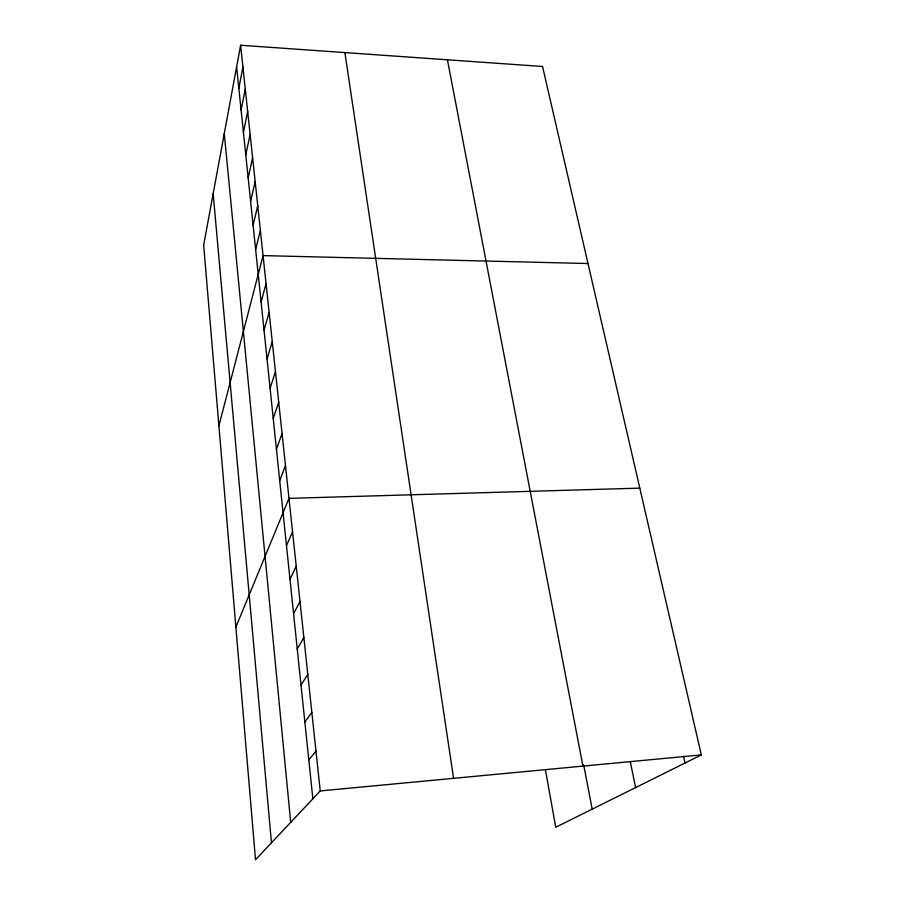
<?xml version="1.0" encoding="UTF-8"?>
<svg xmlns="http://www.w3.org/2000/svg" width="905" height="905" viewBox="0 0 905 905"><rect width="100%" height="100%" fill="white"/><g stroke="black" fill="none" stroke-linecap="round" stroke-linejoin="round"><path stroke-width="1.36" d="M240.606 45.25L203.659 245.097L255.504 859.75L320.234 790.936L701.341 754.917L542.548 66.484L240.606 45.25L320.234 790.936M238.841 88.317L242.925 66.936M241.103 110.105L245.278 89.007M243.422 132.3L247.676 111.496M245.775 154.891L250.131 134.393M248.174 177.9L252.619 157.73M250.606 201.34L255.153 181.509M253.095 225.209L257.744 205.729M255.629 249.542L260.38 230.436M218.897 425.848L263.072 255.606L588.001 263.536M261.093 301.942L266.07 283.672M264.034 330.133L269.124 312.338M267.032 358.934L272.258 341.638M270.097 388.369L275.459 371.582M273.231 418.438L278.729 402.216M276.432 449.185L282.066 433.529M279.702 480.612L285.494 465.577M235.877 627.086L288.989 498.361L639.812 488.134M286.478 545.636L292.575 531.914M289.985 579.279L296.252 566.27M293.571 613.714L300.007 601.463M297.247 648.976L303.854 637.505M301.003 685.074L307.802 674.44M304.861 722.054L311.84 712.303M308.809 759.94L315.992 751.116M701.341 754.917L555.749 827.249L545.523 770.302M683.513 756.241L685.04 763.017M630.253 761.591L635.638 787.554M583.68 764.906L592.187 809.149M447.421 59.798L582.933 766.105M344.862 52.581L453.586 778.334M236.601 66.891L312.859 798.787M224.282 133.567L290.697 822.34M213.161 193.659L271.455 842.793"/></g></svg>
